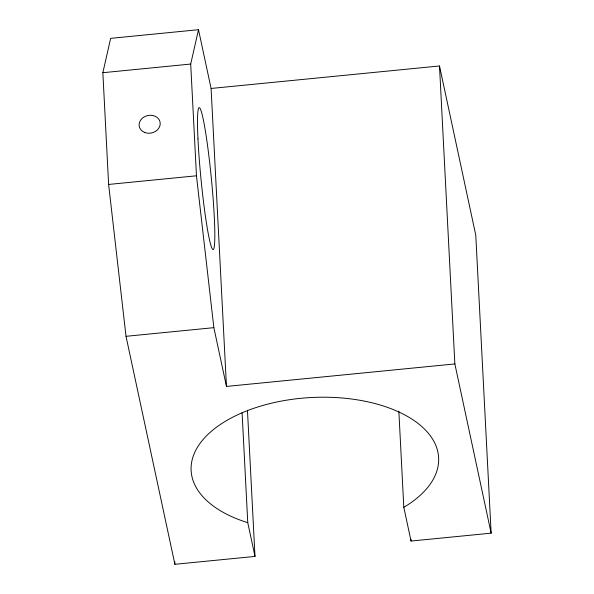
<?xml version="1.0" encoding="UTF-8"?>
<svg xmlns="http://www.w3.org/2000/svg" width="594" height="594" viewBox="0 0 594 594"><rect width="100%" height="100%" fill="white"/><g stroke="black" fill="none" stroke-linecap="round" stroke-linejoin="round"><path stroke-width="0.89" d="M102.859 72.706L110.655 38.35L198.5 29.7L211.093 88.461L226.463 386.427L454.863 363.936L491.141 533.16L411.041 541.045L403.809 507.306A123.908 66.699 -3 0 0 394.995 410.291A123.908 66.699 -3 0 0 215.474 427.97A123.908 66.699 -3 0 0 247.765 522.675L254.997 556.415L174.896 564.3L126.017 336.315L108.62 184.444L102.859 72.706L190.704 64.055L198.5 29.7M211.093 88.461L439.501 65.971L475.779 235.194L491.141 533.16M108.62 184.444L196.466 175.794L190.704 64.055M126.017 336.315L213.862 327.665L226.463 386.427M196.466 175.794L213.862 327.665M439.501 65.971L454.863 363.936M410.944 539.196L411.041 541.045M398.849 411.1L403.809 507.306M247.453 410.202L254.997 556.415M242.085 412.592L247.765 522.675M174.747 561.523L174.896 564.3M144.788 132.514A10.618 8.917 -12.1 0 0 160.202 123.21A10.618 8.917 -12.1 0 0 143.993 117.025A10.618 8.917 -12.1 0 0 144.788 132.514M197.973 138.899A71.25 5.183 84.4 0 0 212.734 249.406A71.25 5.183 84.4 0 0 207.841 147.743A71.25 5.183 84.4 0 0 197.973 138.899"/></g></svg>
